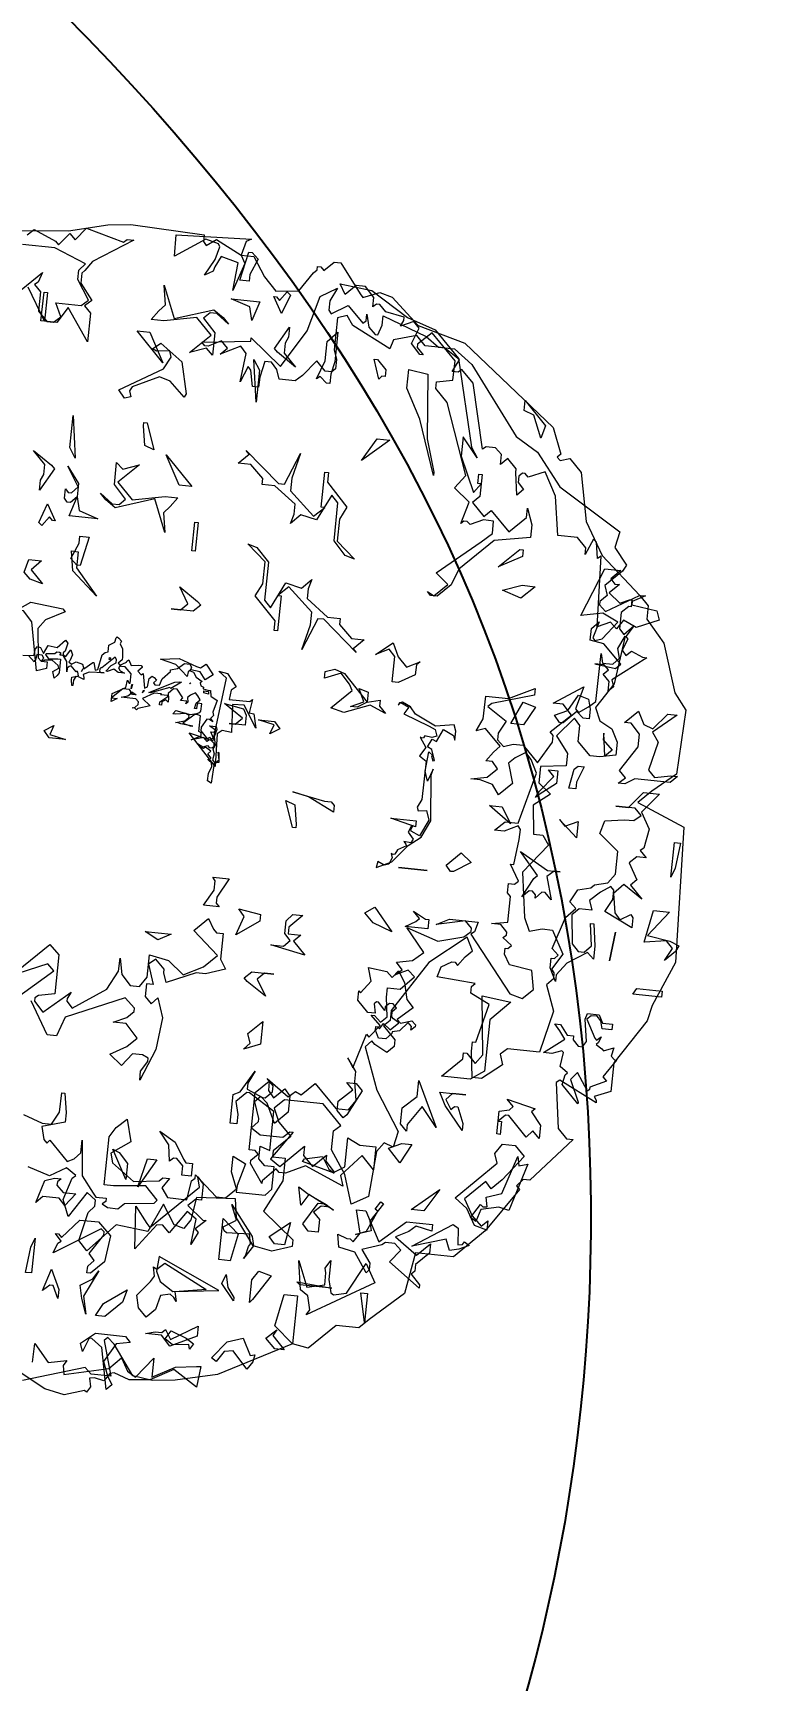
# Model space of a CAD drawing. Header units: metres. Extents: x 329311 to 330425, y 7396637 to 7397287.
# Drawn here: x 329869.942 to 329871.224, y 7397039.795 to 7397042.68 of the extents above; entities that cross this region are included whole.
import ezdxf

# ---------------------------------------------------------------- set-up
doc = ezdxf.new("R2010")
doc.units = ezdxf.units.M
doc.linetypes.add('CACHE2', pattern=[4.7625, 3.175, -1.5875])
doc.layers.get('0').update_dxf_attribs({"lineweight": 18})
for name, color, linetype, lineweight in [('ARBRE', 251, 'Continuous', 13), ('AXES+POTEAUX', 6, 'CACHE2', 13), ('PA6_TEXTO', 3, 'Continuous', 18)]:
    doc.layers.add(name, color=color, linetype=linetype, lineweight=lineweight)
doc.layers.add('VEGETAIS', color=3, linetype='Continuous')
doc.styles.add('200 Médio', font='arial.ttf', dxfattribs={"height": 0.75})
doc.styles.add('ARIAL', font='ARIAL', dxfattribs={"height": 0.2})
doc.dimstyles.new('AQ250', dxfattribs={"dimscale": 10, "dimtxt": 0.05, "dimasz": 0.03, "dimexe": 0.03, "dimexo": 0.025, "dimgap": 0.025, "dimtad": 1, "dimzin": 0, "dimdsep": 46, "dimtxsty": 'ARIAL', "dimblk": 'ARCHTICK', "dimcen": 0.09, "dimdle": 0.03, "dimclrt": 7, "dimadec": 0, "dimazin": 0, "dimtfac": 1, "dimtix": 1, "dimtmove": 2, "dimatfit": 3, "dimldrblk": 'OPEN90', "dimfxl": 1, "dimtvp": 1, "dimtolj": 1, "dimtzin": 0, "dimarcsym": 0})
pattern_1 = [(341.96263, (329827.33868, 7397103.38185), (0.0540704, 0.16604302), [0.127, -0.047625]), (71.96263, (329827.33868, 7397103.38185), (-0.16604302, 0.0540704), [0.127, -0.047625])]

# ---------------------------------------------------------------- blocks, each defined once
blk = doc.blocks.new('_ArchTick')
at = {"color": 0, "linetype": 'ByBlock', "const_width": 0.15}
blk.add_lwpolyline([(-0.5, -0.5), (0.5, 0.5)], dxfattribs=at)
blk = doc.blocks.new('*D12')
at = {"layer": 'Defpoints', "color": 0, "transparency": 16777216}
for p in [(329895.0034, 7397086.4419), (329868.8226, 7397007.3763), (329871.0959, 7397006.6235)]:
    blk.add_point(p, dxfattribs=at)
at = {"layer": 'PA6_TEXTO', "color": 0, "lineweight": -2, "transparency": 16777216}
for p, q in [((329895.2407, 7397086.3633), (329897.5616, 7397085.5948)), ((329897.3711, 7397085.9739), (329871.0016, 7397006.3387)), ((329869.0599, 7397007.2977), (329871.3807, 7397006.5292))]:
    blk.add_line(p, q, dxfattribs=at)
at = {"layer": 'PA6_TEXTO', "color": 0, "lineweight": -2, "transparency": 16777216, "xscale": 0.3, "yscale": 0.3, "zscale": 0.3}
for p, rotation in [((329897.2768, 7397085.6891), 71.6788444677974), ((329871.0959, 7397006.6235), 251.6788444677974)]:
    blk.add_blockref('_ArchTick', p, dxfattribs=dict(at, rotation=rotation))
at = {"layer": 'PA6_TEXTO', "color": 7, "transparency": 16777216, "insert": (329883.5853, 7397046.3554), "char_height": 0.75, "attachment_point": 5, "rotation": 71.6788, "style": '200 Médio'}
blk.add_mtext('\\A1;83.29', dxfattribs=at)
blk = doc.blocks.new('_Open90')
at = {"color": 0, "linetype": 'ByBlock', "lineweight": -2}
for p, q in [((-0.5, 0.5), (0, 0)), ((0, 0), (-1, 0)), ((0, 0), (-0.5, -0.5))]:
    blk.add_line(p, q, dxfattribs=at)
blk = doc.blocks.new('WMF26', base_point=(0, 0.001))
at = {"color": 85}
for points in [[(7.323, -0.184), (7.359, -0.221), (7.462, -0.147), (7.745, -0.286), (7.883, -0.286), (8.022, -0.496), (8.159, -0.636), (8.407, -0.605), (8.545, -0.395), (8.581, -0.358), (8.581, -0.322), (8.618, -0.322), (8.654, -0.358), (8.756, -0.257), (8.829, -0.257), (9.069, -0.569), (9.105, -0.605), (9.28, -0.533), (9.419, -0.569), (9.732, -0.846), (10.255, -0.984), (11.302, -1.792), (11.412, -2.069), (11.376, -2.105), (11.412, -2.141), (11.514, -2.105), (11.652, -2.243), (11.761, -2.767), (11.973, -3.116), (12.424, -3.502), (12.525, -3.604), (12.525, -3.749), (12.736, -3.99), (12.911, -4.514), (13.05, -4.688), (13.02, -5.387), (12.772, -5.598), (12.635, -5.737), (13.158, -5.948), (13.223, -7.418), (13.02, -7.905), (12.984, -8.079), (12.671, -8.567), (12.671, -8.88), (12.496, -8.953), (12.525, -8.989), (12.525, -9.018), (12.111, -8.814), (12.074, -8.844), (12.147, -9.338), (12.248, -9.44), (12.321, -9.44), (11.899, -9.928), (11.827, -9.928), (11.761, -10.001), (11.797, -10.037), (11.477, -10.524), (11.165, -10.838), (10.75, -10.838), (10.678, -11.289), (10.328, -11.61), (10.226, -11.711), (9.979, -11.711), (9.703, -11.987), (9.527, -11.958), (8.756, -12.373), (8.305, -12.482), (8.058, -12.512), (7.846, -12.482), (7.607, -12.162), (7.534, -12.097), (7.498, -12.133), (7.607, -12.512), (7.395, -12.512), (7.323, -12.446), (6.661, -12.657)], [(5.191, -0.286), (5.86, -0.221), (6.275, -0.111), (6.522, -0.082), (7.323, -0.111), (7.323, -0.184), (7.323, -0.184)]]:
    blk.add_lwpolyline(points, dxfattribs=at)
at = {"color": 63}
for points in [[(6.5, -0.246), (6.573, -0.246), (6.152, -0.522), (6.078, -0.631), (6.049, -0.661), (6.049, -0.77), (6.188, -0.944), (6.116, -1.009), (6.188, -1.083), (6.188, -1.396), (5.94, -1.046), (5.838, -1.221), (5.701, -1.221), (5.489, -0.871)], [(5.417, -0.908), (5.627, -0.697), (5.59, -0.806), (5.554, -0.835), (5.627, -0.908), (5.627, -1.119), (5.729, -1.221), (5.802, -1.221), (5.874, -1.155), (5.802, -1.009), (6.078, -1.009), (6.152, -0.944), (6.013, -0.734), (6.013, -0.631), (6.078, -0.558), (5.729, -0.42), (5.38, -0.42)], [(5.417, -0.311), (5.489, -0.246), (5.729, -0.347), (5.766, -0.384), (5.874, -0.246), (5.94, -0.311), (6.049, -0.173), (6.464, -0.282), (6.5, -0.246), (6.5, -0.246)], [(7.745, -0.286), (7.796, -0.374), (7.696, -0.678), (7.721, -0.375), (7.533, -0.326), (7.475, -0.444), (7.462, -0.493), (7.374, -0.544), (7.47, -0.362), (7.506, -0.223), (7.488, -0.192), (7.348, -0.155), (7.03, -0.375), (7.022, -0.143), (7.84, -0.103), (7.784, -0.136), (7.745, -0.286), (7.745, -0.286)], [(8.752, -0.781), (8.782, -0.817), (8.956, -0.708), (9.131, -0.883), (9.167, -0.853), (9.167, -0.781), (9.203, -0.919), (9.277, -0.991), (9.306, -0.991), (9.342, -0.883), (9.342, -0.781), (9.83, -0.955), (9.974, -1.057), (10.15, -1.057), (10.353, -1.203), (10.913, -1.931), (11.161, -2.076), (11.438, -2.425), (12.136, -2.84), (12.099, -3.014), (12.245, -3.19), (12.209, -3.262), (12.034, -3.437), (12.071, -3.539), (11.998, -3.612), (11.998, -3.648), (12.071, -3.713), (12.421, -3.502), (12.486, -3.502), (12.346, -3.576), (12.346, -3.612), (12.624, -3.648), (12.66, -3.749), (12.421, -3.851), (12.274, -3.786), (12.209, -3.888), (12.136, -3.823), (11.998, -3.888), (11.962, -3.124), (11.925, -3.153), (11.895, -2.978), (11.859, -2.949), (11.787, -3.124), (11.787, -3.051), (11.685, -2.949), (11.474, -2.949), (11.401, -2.527), (11.263, -2.279), (11.088, -2.353), (11.052, -2.317), (11.023, -2.317), (10.986, -2.353), (10.986, -2.425), (11.052, -2.491), (10.986, -2.563), (10.95, -2.317), (10.95, -2.279), (10.848, -2.178), (10.776, -2.25), (10.776, -2.141), (10.703, -2.076), (10.601, -2.076), (10.564, -2.105), (10.389, -1.406), (10.252, -1.268), (10.216, -1.304), (10.15, -1.304), (10.216, -1.167), (10.04, -1.057), (9.83, -1.057), (9.728, -0.955), (9.48, -1.027), (9.451, -1.13), (9.029, -0.919), (8.956, -0.817), (8.855, -0.853), (8.855, -1.203), (8.891, -1.304), (8.891, -1.406), (8.855, -1.442), (8.782, -1.442), (8.679, -1.34), (8.542, -1.516), (8.469, -1.582), (8.294, -1.582), (8.258, -1.479), (8.192, -1.406), (8.12, -1.406), (8.083, -1.582), (8.083, -1.69), (8.017, -1.69), (7.981, -1.516), (7.945, -1.479), (7.879, -1.654), (7.909, -1.34), (7.843, -1.268), (7.632, -1.377), (7.705, -1.304), (7.632, -1.232), (7.494, -1.304), (7.458, -1.304), (7.421, -1.268), (7.945, -1.203), (7.945, -1.167), (8.294, -1.442), (8.542, -1.027), (8.643, -0.643), (8.819, -0.533), (8.752, -0.679), (8.752, -0.781), (8.752, -0.781)], [(7.293, -1.88), (7.122, -1.724), (7.002, -1.689), (6.719, -1.829), (6.697, -1.875), (6.718, -1.937), (6.65, -1.961), (6.582, -1.877), (7.039, -1.6), (7.108, -1.467), (7.084, -1.398), (6.943, -1.417), (6.897, -1.395), (6.98, -1.326), (7.228, -1.502), (7.31, -1.843), (7.293, -1.88), (7.293, -1.88)], [(9.555, -2.114), (9.272, -2.362), (9.417, -2.114), (9.555, -2.114), (9.555, -2.114)], [(6.116, -2.203), (6.188, -2.662), (6.116, -2.552), (6.116, -2.203), (6.116, -2.203)], [(6.887, -2.235), (6.887, -2.199), (6.923, -2.199), (7.026, -2.483), (6.923, -2.447), (6.887, -2.235), (6.887, -2.235)], [(9.068, -3.26), (9.068, -2.845), (8.995, -2.772), (8.857, -3.055), (8.682, -3.019), (8.581, -3.121), (8.609, -3.019), (8.609, -2.91), (8.37, -2.736), (8.231, -2.736), (8.231, -2.67), (8.086, -2.532), (7.947, -2.532), (8.056, -2.423), (8.02, -2.387), (8.406, -2.706), (8.471, -2.706), (8.609, -2.357), (8.544, -2.634), (8.544, -2.772), (8.821, -3.019), (8.93, -2.91), (8.893, -2.91), (8.893, -2.532), (8.93, -2.532), (8.93, -2.634), (9.169, -2.882), (9.104, -3.019), (9.104, -3.26), (9.308, -3.434), (9.205, -3.405), (9.068, -3.26), (9.068, -3.26)], [(5.868, -2.873), (5.868, -2.764), (5.729, -2.625), (5.94, -2.764), (5.976, -2.8), (5.838, -3.047), (5.838, -2.938), (5.868, -2.873), (5.868, -2.873)], [(6.675, -3.15), (6.566, -3.076), (6.5, -3.011), (6.639, -3.112), (6.712, -3.112), (6.777, -3.047), (6.639, -2.902), (6.639, -2.662), (6.712, -2.728), (6.886, -2.662), (6.675, -2.873), (6.85, -3.047), (7.199, -2.975), (7.337, -2.975), (7.264, -3.076), (7.199, -3.15), (7.235, -3.36), (7.09, -3.011), (6.675, -3.15), (6.675, -3.15)], [(7.163, -2.523), (7.476, -2.836), (7.337, -2.836), (7.163, -2.523), (7.163, -2.523)], [(6.253, -3.076), (6.188, -3.143), (6.152, -3.143), (6.116, -3.106), (6.116, -3.003), (6.152, -3.04), (6.188, -3.04), (6.253, -2.967), (6.116, -2.756), (6.253, -2.931), (6.253, -3.076), (6.253, -3.076)], [(5.94, -3.186), (6.041, -3.36), (6.013, -3.36), (5.976, -3.324), (5.904, -3.426), (5.868, -3.397), (5.94, -3.186), (5.94, -3.186)], [(6.253, -3.076), (6.289, -3.222), (6.5, -3.288), (6.188, -3.288), (6.253, -3.076), (6.253, -3.076)], [(6.253, -3.746), (6.326, -3.572), (6.326, -3.498), (6.428, -3.498), (6.362, -3.811), (6.326, -3.811), (6.253, -3.746), (6.253, -3.746)], [(6.326, -3.841), (6.573, -4.125), (6.289, -3.877), (6.253, -3.666), (6.326, -3.666), (6.326, -3.841), (6.326, -3.841)], [(5.838, -3.913), (5.976, -4.052), (5.838, -4.015), (5.766, -3.949), (5.802, -3.805), (5.94, -3.805), (5.838, -3.913), (5.838, -3.913)], [(12.071, -4.761), (12.136, -4.9), (12.274, -4.972), (12.346, -5.11), (12.346, -5.249), (12.173, -5.286), (12.071, -5.286), (11.925, -5.147), (11.925, -4.972), (11.859, -4.9), (11.685, -5.11), (11.823, -5.286), (11.823, -5.423), (11.547, -5.459), (11.547, -5.634), (11.685, -5.744), (11.511, -5.882), (11.547, -6.195), (11.648, -6.195), (11.722, -6.297), (11.474, -6.617), (11.547, -7.104), (11.612, -7.243), (11.75, -7.206), (11.859, -7.206), (11.998, -7.454), (11.895, -7.628), (11.925, -7.664), (11.925, -7.73), (11.859, -7.803), (11.962, -8.079), (11.859, -8.538), (11.511, -8.538), (11.438, -8.603), (11.474, -8.713), (11.263, -8.887), (11.161, -8.887), (11.125, -8.603), (11.125, -8.502), (11.161, -8.502), (11.263, -8.079), (11.052, -7.978), (11.052, -7.905), (11.088, -7.868), (10.673, -7.84), (10.703, -7.73), (10.812, -7.664), (10.848, -7.664), (10.877, -7.694), (10.95, -7.592), (11.023, -7.519), (10.95, -7.381), (10.564, -7.694), (10.216, -8.255), (10.216, -8.363), (10.15, -8.429), (10.288, -8.567), (10.288, -8.641), (10.216, -8.713), (10.077, -8.641), (10.04, -8.603), (9.974, -8.677), (10.15, -9.128), (10.426, -9.55), (10.389, -9.724), (10.288, -9.688), (10.216, -9.789), (10.179, -10.284), (10.004, -10.387), (9.902, -10.073), (9.728, -9.825), (9.728, -9.616), (9.801, -9.55), (9.589, -9.338), (9.167, -9.338), (9.066, -9.44), (9.131, -9.586), (9.277, -9.724), (9.102, -9.9), (9.102, -9.965), (9.24, -9.965), (9.24, -10.212), (9.066, -10.561), (9.415, -10.838), (9.415, -10.911), (9.203, -10.983), (8.993, -10.947), (8.782, -10.663), (8.752, -10.459), (8.33, -10.488), (8.294, -10.736), (8.228, -10.838), (8.12, -10.808), (7.981, -10.598), (7.843, -10.911), (7.494, -10.874), (7.21, -11.187), (7.109, -11.085), (7.181, -10.772), (7.246, -10.699), (7.246, -10.634), (7.145, -10.561), (6.969, -10.838), (6.897, -10.663), (6.969, -10.423), (7.006, -10.387), (6.897, -10.315), (6.722, -10.423), (6.482, -10.351)], [(6.373, -9.789), (6.585, -9.863), (6.686, -9.863), (6.759, -9.724), (6.759, -9.513), (6.795, -9.513), (6.831, -9.724), (6.831, -9.825), (6.585, -9.9), (6.621, -10.037), (6.657, -10.073), (6.686, -10.037), (6.897, -10.248), (6.969, -10.212), (7.035, -10.139), (7.035, -10.001), (7.072, -10.387), (7.21, -10.561), (7.246, -10.598), (7.356, -10.598), (7.356, -10.634), (7.319, -10.663), (7.384, -10.699), (7.494, -10.699), (7.56, -10.634), (7.879, -10.598), (7.909, -10.561), (7.77, -10.423), (7.421, -10.459), (7.319, -10.459), (7.319, -9.936), (7.384, -9.825), (7.494, -9.724), (7.56, -9.965), (7.356, -10.11), (7.384, -10.212), (7.632, -10.387), (7.909, -10.351), (7.945, -10.315), (8.017, -10.315), (7.945, -10.423), (8.017, -10.524), (8.228, -10.524), (8.258, -10.315), (8.294, -10.284), (8.294, -10.248), (8.542, -10.459), (8.643, -10.459), (8.752, -10.351), (8.679, -10.175), (8.679, -10.001), (8.819, -10.073), (8.752, -10.315), (8.752, -10.387), (9.066, -10.387), (9.131, -10.315), (9.131, -10.073), (9.029, -10.073), (8.956, -10.001), (8.956, -9.863), (9.066, -9.9), (9.066, -9.477), (8.782, -9.302), (8.752, -9.302), (8.643, -9.411), (8.679, -9.55), (8.679, -9.652), (8.607, -9.652), (8.607, -9.338), (8.679, -9.302), (8.819, -9.062), (8.752, -9.201), (8.752, -9.266), (8.927, -9.338), (8.956, -9.338), (9.029, -9.266), (9.029, -9.201), (8.956, -9.128), (9.203, -9.302), (9.277, -9.237), (9.342, -9.266), (9.48, -9.128), (9.728, -9.375), (9.866, -9.375), (9.938, -9.266), (9.902, -9.062), (9.902, -8.953), (9.801, -8.814), (9.866, -8.917), (9.974, -8.538), (10.004, -8.567), (10.113, -8.429), (10.004, -8.327), (10.04, -8.327), (10.113, -8.393), (10.179, -8.327), (10.15, -8.115), (10.15, -8.014), (10.288, -8.014), (10.426, -7.868), (10.353, -7.803), (10.216, -7.868), (10.288, -7.803), (10.216, -7.73), (10.389, -7.694), (10.499, -7.592), (10.353, -7.418), (10.288, -7.344), (10.637, -7.454), (10.913, -7.381), (10.986, -7.315), (10.986, -7.279), (10.913, -7.206), (10.601, -7.279), (10.739, -7.206), (11.052, -7.206), (11.023, -7.315), (10.986, -7.344), (11.474, -7.942), (11.612, -7.978), (11.722, -7.868), (11.685, -7.664), (11.438, -7.628), (11.372, -7.519), (11.372, -7.454), (11.401, -7.454), (11.438, -7.418), (11.335, -7.344), (11.372, -7.315), (11.372, -7.279), (11.299, -7.206), (11.197, -7.206), (11.372, -7.17), (11.372, -6.893), (11.335, -6.857), (11.335, -6.755), (11.401, -6.755), (11.438, -6.719), (11.335, -6.545), (11.372, -6.545), (11.401, -6.268), (11.401, -6.158), (11.372, -6.122), (11.227, -6.195), (11.125, -6.195), (11.227, -6.093), (11.372, -6.093), (11.511, -5.533), (11.438, -5.394), (11.372, -5.322), (11.263, -5.394), (11.197, -5.459), (11.263, -5.671), (11.125, -5.809), (11.052, -5.707), (10.913, -5.671), (10.812, -5.671), (10.986, -5.634), (11.088, -5.533), (11.023, -5.459), (10.95, -5.459), (11.023, -5.358), (11.088, -5.286), (10.913, -5.11), (10.812, -5.147), (10.877, -5.009), (10.877, -4.761), (11.125, -4.761), (11.401, -4.623), (11.401, -4.695), (10.95, -4.835), (10.913, -4.871), (11.125, -5.009), (11.052, -5.147), (11.052, -5.219), (11.125, -5.286), (11.227, -5.249), (11.335, -5.249), (11.511, -5.423), (11.648, -5.183), (11.648, -5.11), (11.612, -5.074), (11.823, -4.871), (11.722, -4.761), (11.612, -4.761), (11.925, -4.55), (11.859, -4.797), (11.895, -4.835), (11.998, -4.761), (12.071, -4.695), (12.071, -4.172), (12.099, -4.274), (12.209, -4.274), (12.274, -4.201), (12.245, -4.099), (12.31, -3.96), (12.245, -4.485), (12.071, -4.761), (12.071, -4.761)], [(7.494, -4.177), (7.566, -4.104), (7.458, -3.929), (7.668, -4.068), (7.705, -4.104), (7.632, -4.177), (7.392, -4.177), (7.494, -4.177), (7.494, -4.177)], [(5.845, -4.842), (5.966, -4.834), (5.976, -4.762), (5.995, -4.732), (6.027, -4.741), (6.066, -4.802), (6.107, -4.712), (6.208, -4.722), (6.289, -4.632), (6.318, -4.662), (6.298, -4.751), (6.279, -4.772), (6.279, -4.791), (6.308, -4.812), (6.358, -4.732), (6.379, -4.783), (6.358, -4.853), (6.348, -4.863), (6.379, -4.884), (6.429, -4.853), (6.498, -4.873), (6.519, -4.923), (6.61, -4.842), (6.62, -4.842), (6.641, -4.923), (6.671, -4.913), (6.7, -4.751), (6.731, -4.722), (6.76, -4.712), (6.76, -4.64), (6.821, -4.601), (6.832, -4.55), (6.842, -4.54), (6.861, -4.55), (6.892, -4.582), (6.882, -4.611), (6.911, -4.662), (6.922, -4.751), (6.922, -4.783), (6.882, -4.822), (6.901, -4.842), (6.972, -4.802), (6.972, -4.791), (6.993, -4.772), (7.023, -4.834), (7.102, -4.822), (7.134, -4.822), (7.144, -4.834), (7.144, -4.842), (7.102, -4.884), (7.144, -4.923), (7.163, -4.903), (7.194, -5.063), (7.224, -5.043), (7.234, -4.953), (7.263, -4.923), (7.284, -4.934), (7.314, -4.963), (7.284, -4.993), (7.303, -5.013), (7.353, -5.013), (7.374, -4.942), (7.454, -4.853), (7.454, -4.834), (7.526, -4.812), (7.597, -4.751), (7.655, -4.751), (7.677, -4.783), (7.666, -4.822), (7.705, -4.834), (7.737, -4.884), (7.806, -4.923), (7.787, -4.942), (7.798, -4.974), (7.827, -4.984), (7.827, -5.003), (7.877, -5.013), (7.907, -5.013), (7.918, -5.074), (7.989, -5.114), (7.957, -5.244), (7.968, -5.276), (7.938, -5.315), (7.968, -5.345), (7.928, -5.326), (7.899, -5.326), (7.848, -5.416), (7.848, -5.456), (7.928, -5.538), (7.949, -5.516), (7.968, -5.538), (7.989, -5.516), (7.957, -5.456), (7.989, -5.456), (8.008, -5.437), (7.938, -5.395), (8.008, -5.395), (8.018, -5.426), (7.999, -5.506), (8.018, -5.596), (7.999, -5.638), (8.018, -5.689), (8.008, -5.757), (8.028, -5.779), (8.05, -5.779), (8.078, -5.748), (8.058, -5.667), (8.068, -5.678), (8.078, -5.779), (8.028, -5.79), (8.018, -6.009), (7.978, -5.99), (7.978, -5.908), (8.008, -5.829), (7.999, -5.79), (7.968, -5.768), (7.957, -5.757), (7.989, -5.739), (7.949, -5.697), (7.978, -5.667), (7.918, -5.627), (7.899, -5.646), (7.867, -5.638), (7.827, -5.596), (7.888, -5.627), (7.938, -5.606), (7.957, -5.627), (7.989, -5.627), (8.008, -5.606), (8.008, -5.577), (7.968, -5.546), (7.949, -5.546), (7.928, -5.566), (7.888, -5.527), (7.756, -5.566), (7.848, -5.516), (7.856, -5.506), (7.856, -5.477), (7.827, -5.466), (7.827, -5.295), (7.798, -5.287), (7.766, -5.287), (7.655, -5.387), (7.647, -5.395), (7.727, -5.416), (7.756, -5.416), (7.626, -5.406), (7.597, -5.395), (7.565, -5.395), (7.666, -5.366), (7.705, -5.326), (7.705, -5.305), (7.666, -5.287), (7.555, -5.305), (7.526, -5.305), (7.555, -5.265), (7.716, -5.295), (7.787, -5.276), (7.806, -5.265), (7.827, -5.244), (7.827, -5.164), (7.787, -5.164), (7.777, -5.193), (7.777, -5.225), (7.756, -5.225), (7.766, -5.164), (7.806, -5.124), (7.777, -5.085), (7.747, -5.054), (7.697, -5.085), (7.666, -5.114), (7.677, -5.164), (7.655, -5.185), (7.666, -5.154), (7.597, -5.154), (7.616, -5.124), (7.547, -5.035), (7.505, -5.035), (7.454, -5.093), (7.465, -5.143), (7.465, -5.185), (7.435, -5.164), (7.403, -5.185), (7.395, -5.193), (7.395, -5.225), (7.374, -5.225), (7.374, -5.193), (7.454, -5.124), (7.454, -5.114), (7.374, -5.114), (7.384, -5.104), (7.303, -5.104), (7.184, -5.175), (7.274, -5.244), (7.144, -5.287), (7.134, -5.305), (7.113, -5.287), (7.084, -5.287), (7.113, -5.276), (7.144, -5.244), (7.144, -5.214), (7.113, -5.185), (6.951, -5.185), (7.023, -5.164), (7.052, -5.135), (7.052, -5.114), (7.034, -5.093), (6.961, -5.093), (6.851, -5.204), (6.911, -5.204), (6.851, -5.244), (6.851, -5.154), (6.993, -5.074), (7.001, -4.993), (7.023, -5.024), (7.034, -5.024), (7.034, -4.923), (6.961, -4.853), (6.922, -4.853), (6.911, -4.842), (6.892, -4.873), (6.911, -4.903), (6.961, -4.923), (6.892, -4.923), (6.842, -4.892), (6.771, -4.923), (6.76, -4.923), (6.81, -4.853), (6.861, -4.822), (6.861, -4.783), (6.842, -4.762), (6.71, -4.892), (6.7, -4.892), (6.691, -4.903), (6.691, -4.934), (6.71, -4.942), (6.741, -4.942), (6.581, -4.953), (6.519, -4.984), (6.53, -5.013), (6.53, -5.035), (6.469, -5.013), (6.44, -5.013), (6.419, -5.054), (6.419, -5.114), (6.408, -5.114), (6.398, -5.054), (6.398, -5.024), (6.469, -5.003), (6.458, -4.963), (6.448, -4.953), (6.44, -4.963), (6.379, -4.903), (6.358, -4.913), (6.34, -4.934), (6.34, -4.974), (6.329, -4.863), (6.289, -4.812), (6.279, -4.802), (6.247, -4.802), (6.247, -4.791), (6.258, -4.783), (6.239, -4.772), (6.208, -4.772), (6.189, -4.791), (6.097, -4.802), (6.088, -4.812), (6.128, -4.853), (6.228, -4.842), (6.258, -4.842), (6.258, -4.993), (6.239, -5.024), (6.208, -5.054), (6.189, -4.984), (6.247, -4.942), (6.239, -4.913), (6.167, -4.863), (6.088, -4.873), (6.077, -4.884), (6.056, -4.884), (6.077, -4.853), (6.056, -4.822), (5.995, -4.822), (5.987, -4.884), (5.976, -4.892), (5.976, -4.903), (5.906, -4.842)], [(6.792, -4.791), (6.782, -4.791), (6.782, -4.772), (6.792, -4.772), (6.792, -4.791), (6.792, -4.791)], [(6.498, -4.953), (6.508, -4.923), (6.498, -4.953), (6.498, -4.953)], [(7.515, -4.963), (7.565, -4.953), (7.586, -4.953), (7.476, -5.035), (7.465, -5.024), (7.263, -5.104), (7.244, -5.104), (7.515, -4.963), (7.515, -4.963)], [(7.686, -4.963), (7.677, -4.953), (7.686, -4.963), (7.686, -4.963)], [(7.062, -5.035), (7.052, -5.085), (7.052, -5.035), (7.062, -5.035), (7.062, -5.035)], [(7.062, -5.135), (7.062, -5.114), (7.113, -5.143), (7.073, -5.143), (7.062, -5.135), (7.062, -5.135)], [(7.184, -5.085), (7.194, -5.093), (7.174, -5.114), (7.184, -5.104), (7.184, -5.085), (7.184, -5.085)], [(7.837, -5.024), (7.888, -5.024), (7.888, -5.054), (7.837, -5.043), (7.837, -5.024), (7.837, -5.024)], [(6.16, -5.631), (6.261, -5.566), (6.225, -5.668), (6.4, -5.705), (6.225, -5.705), (6.16, -5.631), (6.16, -5.631)]]:
    blk.add_lwpolyline(points, dxfattribs=at)
at = {"color": 106}
for points in [[(7.934, -0.311), (7.861, -0.486), (7.861, -0.558), (7.759, -0.558), (7.825, -0.246), (7.861, -0.246), (7.934, -0.311), (7.934, -0.311)], [(9.607, -0.77), (9.92, -0.871), (10.204, -1.155), (10.444, -2.094), (10.517, -2.203), (10.342, -1.992), (10.342, -2.203), (10.517, -2.582), (10.59, -2.48), (10.553, -2.48), (10.553, -2.379), (10.59, -2.379), (10.59, -2.618), (10.517, -2.691), (10.655, -2.829), (10.728, -2.756), (10.939, -2.967), (11.114, -2.793), (11.114, -2.691), (11.179, -2.866), (11.179, -3.003), (10.794, -3.076), (10.444, -3.426), (10.379, -3.601), (10.24, -3.739), (10.168, -3.739), (10.132, -3.702), (10.204, -3.739), (10.342, -3.601), (10.204, -3.491), (10.655, -3.106), (10.765, -3.003), (10.765, -2.866), (10.655, -2.866), (10.517, -2.931), (10.481, -2.902), (10.444, -2.902), (10.415, -2.931), (10.481, -2.691), (10.306, -2.552), (10.415, -2.407), (10.132, -1.643), (9.993, -1.505), (9.993, -1.432), (10.168, -1.396), (10.168, -1.185), (9.891, -0.908), (9.746, -1.046), (9.746, -1.083), (9.819, -1.155), (9.783, -1.155), (9.68, -1.046), (9.746, -0.871), (9.68, -0.806), (9.542, -0.871), (9.571, -0.806), (9.571, -0.77), (9.368, -0.734), (9.295, -0.661), (9.259, -0.661), (9.221, -0.697), (9.221, -0.594), (9.12, -0.486), (9.018, -0.486), (8.909, -0.594), (8.844, -0.486), (9.192, -0.522), (9.607, -0.77), (9.607, -0.77)], [(7.512, -0.908), (7.621, -0.981), (7.686, -1.046), (7.548, -0.944), (7.476, -0.944), (7.41, -1.009), (7.548, -1.155), (7.548, -1.396), (7.476, -1.33), (7.3, -1.396), (7.512, -1.185), (7.337, -1.009), (6.988, -1.083), (6.85, -1.083), (6.922, -0.981), (6.988, -0.908), (6.951, -0.697), (7.097, -1.046), (7.512, -0.908), (7.512, -0.908)], [(8.246, -0.871), (8.145, -0.697), (8.174, -0.697), (8.21, -0.734), (8.283, -0.631), (8.32, -0.661), (8.246, -0.871), (8.246, -0.871)], [(7.934, -0.981), (7.898, -0.835), (7.686, -0.77), (7.999, -0.77), (7.934, -0.981), (7.934, -0.981)], [(5.701, -1.221), (5.664, -1.221), (5.664, -0.908), (5.701, -0.908), (5.701, -1.221), (5.701, -1.221)], [(8.32, -1.185), (8.32, -1.293), (8.458, -1.432), (8.246, -1.293), (8.21, -1.257), (8.349, -1.009), (8.349, -1.119), (8.32, -1.185), (8.32, -1.185)], [(8.844, -1.469), (8.844, -1.57), (8.808, -1.57), (8.734, -1.505), (8.698, -1.534), (8.77, -1.33), (8.77, -1.119), (8.873, -1.009), (8.873, -1.33), (8.844, -1.469), (8.844, -1.469)], [(7.025, -1.534), (6.712, -1.221), (6.85, -1.221), (7.025, -1.534), (7.025, -1.534)], [(8.073, -1.853), (7.999, -1.396), (8.073, -1.505), (8.073, -1.853), (8.073, -1.853)], [(9.433, -1.358), (9.433, -1.432), (9.397, -1.432), (9.368, -1.469), (9.295, -1.257), (9.331, -1.257), (9.433, -1.358), (9.433, -1.358)], [(9.956, -2.057), (10.066, -2.407), (10.066, -2.444), (9.855, -1.853), (9.68, -1.534), (9.68, -1.33), (9.891, -1.358), (9.956, -2.057), (9.956, -2.057)], [(11.179, -1.92), (11.078, -1.68), (10.968, -1.643), (10.968, -1.534), (11.216, -1.781), (11.179, -1.92), (11.179, -1.92)], [(11.114, -3.215), (10.866, -3.353), (11.078, -3.143), (11.114, -3.143), (11.114, -3.215), (11.114, -3.215)], [(7.548, -3.215), (7.585, -3.215), (7.585, -3.527), (7.548, -3.527), (7.548, -3.215), (7.548, -3.215)], [(8.385, -3.564), (8.385, -3.978), (8.458, -4.052), (8.596, -3.767), (8.77, -3.805), (8.873, -3.702), (8.844, -3.805), (8.844, -3.913), (9.084, -4.089), (9.221, -4.089), (9.221, -4.154), (9.368, -4.292), (9.505, -4.292), (9.397, -4.401), (9.433, -4.438), (9.047, -4.117), (8.982, -4.117), (8.844, -4.466), (8.909, -4.19), (8.909, -4.052), (8.632, -3.805), (8.524, -3.913), (8.56, -3.913), (8.56, -4.292), (8.524, -4.292), (8.524, -4.19), (8.283, -3.942), (8.349, -3.805), (8.349, -3.564), (8.145, -3.39), (8.246, -3.418), (8.385, -3.564), (8.385, -3.564)], [(12.091, -3.356), (12.143, -3.409), (12.191, -3.409), (12.091, -3.508), (12.217, -3.609), (12.317, -3.561), (12.342, -3.561), (12.342, -3.635), (12.317, -3.635), (12.243, -3.708), (12.243, -3.887), (12.295, -3.94), (12.396, -3.834), (12.317, -3.96), (12.342, -3.987), (12.295, -4.113), (12.342, -4.166), (12.396, -4.113), (12.522, -4.166), (12.57, -4.166), (12.217, -4.445), (12.243, -4.518), (12.191, -4.571), (12.191, -4.466), (12.117, -4.392), (12.169, -4.339), (12.117, -4.292), (12.017, -4.292), (12.243, -4.318), (12.295, -4.266), (12.091, -4.066), (11.939, -4.04), (11.939, -3.913), (12.017, -3.834), (11.965, -4.014), (11.991, -4.04), (12.065, -4.014), (12.217, -3.814), (12.043, -3.735), (11.812, -3.787), (12.017, -3.256), (12.191, -3.256), (12.091, -3.356), (12.091, -3.356)], [(11.143, -3.666), (10.939, -3.601), (11.143, -3.527), (11.288, -3.527), (11.143, -3.666), (11.143, -3.666)], [(6.253, -4.328), (6.049, -4.438), (5.976, -4.54), (6.013, -4.853), (6.049, -4.889), (6.116, -4.889), (6.116, -4.961), (6.013, -4.998), (5.904, -4.474), (5.802, -4.364), (5.729, -4.364), (5.701, -4.503), (5.664, -4.54), (5.627, -4.438), (5.874, -4.262), (6.224, -4.299), (6.253, -4.328), (6.253, -4.328)], [(9.993, -4.54), (10.132, -4.466), (10.095, -4.503), (10.095, -4.612), (9.92, -4.713), (9.855, -4.713), (9.855, -4.438), (9.783, -4.364), (9.644, -4.438), (9.819, -4.292), (9.891, -4.438), (9.993, -4.54), (9.993, -4.54)], [(7.728, -4.768), (7.774, -4.778), (7.831, -4.732), (7.918, -4.84), (7.838, -4.904), (7.775, -4.824), (7.672, -4.813), (7.644, -4.837), (7.639, -4.888), (7.506, -4.77), (7.334, -4.732), (7.534, -4.701), (7.728, -4.768), (7.728, -4.768)], [(8.18, -4.945), (8.13, -4.986), (8.12, -5.088), (8.343, -5.086), (8.371, -5.063), (8.35, -5.21), (8.401, -5.216), (8.437, -5.365), (8.285, -5.132), (8.161, -5.139), (8.18, -5.441), (8.078, -5.431), (8.027, -5.472), (8.042, -5.825), (7.725, -5.492), (7.943, -5.54), (7.994, -5.546), (8.066, -4.861), (7.975, -4.793), (8.071, -4.809), (8.18, -4.945), (8.18, -4.945)], [(9.607, -4.961), (9.746, -4.925), (9.746, -4.99), (9.819, -5.063), (9.644, -4.99), (9.368, -5.1), (9.221, -5.063), (9.433, -4.853), (9.397, -4.786), (9.295, -4.677), (9.12, -4.75), (9.12, -4.677), (9.221, -4.641), (9.331, -4.677), (9.607, -4.961), (9.607, -4.961)], [(11.317, -5.027), (11.179, -5.027), (11.288, -4.786), (11.426, -4.823), (11.317, -5.027), (11.317, -5.027)], [(12.016, -4.786), (12.016, -4.889), (11.951, -4.889), (11.877, -4.823), (11.74, -4.961), (11.703, -4.961), (11.638, -4.889), (11.776, -4.823), (11.877, -4.648), (11.987, -4.677), (12.016, -4.786), (12.016, -4.786)], [(12.714, -4.925), (12.86, -4.75), (12.962, -4.75), (12.714, -4.961), (12.787, -5.063), (12.714, -5.376), (12.787, -5.449), (12.962, -5.412), (13.035, -5.412), (12.962, -5.485), (12.576, -5.485), (12.475, -5.551), (12.402, -5.551), (12.475, -5.485), (12.402, -5.412), (12.576, -5.136), (12.576, -4.998), (12.475, -4.889), (12.402, -4.889), (12.54, -4.75), (12.612, -4.889), (12.714, -4.925), (12.714, -4.925)], [(9.607, -4.961), (9.505, -5.027), (9.433, -5.027), (9.571, -4.961), (9.505, -4.823), (9.607, -4.853), (9.607, -4.961), (9.607, -4.961)], [(10.21, -6.459), (10.342, -6.354), (10.428, -6.168), (10.378, -5.675), (10.394, -5.609), (10.347, -5.742), (10.31, -5.64), (10.327, -5.427), (10.38, -5.464), (10.362, -5.47), (10.38, -5.519), (10.398, -5.512), (10.356, -5.397), (10.308, -5.375), (10.35, -5.285), (10.397, -5.306), (10.461, -5.167), (10.575, -5.221), (10.594, -5.27), (10.595, -5.174), (10.57, -5.108), (10.372, -5.141), (10.143, -5.035), (10.08, -4.962), (9.989, -4.92), (9.955, -4.933), (9.943, -4.957), (9.972, -4.927), (10.063, -4.969), (10.016, -5.045), (10.301, -5.151), (10.371, -5.18), (10.395, -5.247), (10.343, -5.267), (10.265, -5.26), (10.253, -5.28), (10.235, -5.287), (10.217, -5.278), (10.29, -5.381), (10.231, -5.478), (10.309, -5.529), (10.307, -5.947), (10.265, -6.037), (10.278, -6.072), (10.368, -6.059), (10.405, -6.161), (10.322, -6.342), (10.227, -6.302), (10.221, -6.284), (10.243, -6.237), (10.226, -6.243), (10.196, -6.313), (10.259, -6.386), (10.238, -6.428), (10.161, -6.421), (10.186, -6.447), (10.193, -6.465), (10.1, -6.519), (10.078, -6.567), (10.061, -6.573), (10.037, -6.563), (10.054, -6.611), (10.025, -6.681), (9.976, -6.699), (9.904, -6.666), (9.892, -6.731), (10.054, -6.652), (10.21, -6.459), (10.21, -6.459)], [(8.32, -5.237), (8.32, -5.347), (8.145, -5.347), (8.21, -5.347), (8.283, -5.275), (8.073, -5.136), (8.283, -5.172), (8.32, -5.237), (8.32, -5.237)], [(12.3, -5.201), (12.227, -5.275), (12.191, -5.027), (12.191, -5.1), (12.3, -5.201), (12.3, -5.201)], [(8.698, -5.347), (8.596, -5.412), (8.632, -5.311), (8.458, -5.275), (8.632, -5.275), (8.698, -5.347), (8.698, -5.347)], [(11.74, -5.623), (11.565, -5.762), (11.529, -5.799), (11.565, -5.725), (11.703, -5.551), (11.638, -5.485), (11.74, -5.485), (11.74, -5.623), (11.74, -5.623)], [(11.951, -5.587), (11.951, -5.659), (11.877, -5.659), (11.913, -5.449), (11.951, -5.412), (12.016, -5.412), (11.951, -5.587), (11.951, -5.587)], [(12.686, -5.835), (12.787, -6.009), (12.751, -6.22), (12.714, -6.25), (12.787, -6.322), (12.686, -6.322), (12.612, -6.395), (12.714, -6.57), (12.649, -6.635), (12.787, -6.773), (12.576, -6.635), (12.475, -6.744), (12.511, -6.949), (12.576, -7.021), (12.686, -6.949), (12.714, -6.985), (12.714, -7.094), (12.402, -6.949), (12.475, -6.81), (12.475, -6.708), (12.439, -6.671), (12.336, -6.744), (12.227, -6.846), (12.263, -6.949), (12.125, -6.949), (12.053, -7.021), (12.089, -7.333), (12.161, -7.407), (12.227, -7.407), (12.3, -7.333), (12.263, -7.094), (12.3, -7.094), (12.336, -7.333), (12.336, -7.472), (12.263, -7.407), (12.053, -7.545), (11.951, -7.683), (11.951, -7.756), (11.877, -7.617), (11.877, -7.509), (11.913, -7.509), (11.951, -7.472), (11.877, -7.407), (11.987, -7.057), (12.089, -6.949), (12.016, -6.882), (12.089, -6.744), (12.227, -6.708), (12.263, -6.671), (12.402, -6.635), (12.475, -6.534), (12.475, -6.286), (12.263, -6.111), (12.3, -5.972), (12.511, -5.936), (12.612, -5.936), (12.686, -5.871), (12.612, -5.799), (12.402, -5.799), (12.54, -5.799), (12.686, -5.623), (12.86, -5.623), (12.686, -5.835), (12.686, -5.835)], [(9.331, -6.074), (9.368, -6.111), (9.368, -6.184), (9.084, -6.046), (8.909, -6.009), (9.259, -6.074), (9.331, -6.074), (9.331, -6.074)], [(11.288, -6.111), (11.041, -5.936), (11.179, -5.936), (11.288, -6.111), (11.288, -6.111)], [(12.016, -6.009), (12.016, -6.184), (11.812, -6.009), (11.877, -6.074), (12.016, -6.009), (12.016, -6.009)], [(8.982, -6.358), (8.982, -6.395), (8.945, -6.395), (8.844, -6.111), (8.945, -6.148), (8.982, -6.358), (8.982, -6.358)], [(10.27, -6.25), (9.993, -6.184), (10.27, -6.184), (10.27, -6.25), (10.27, -6.25)], [(13.142, -6.124), (13.112, -6.4), (13.076, -6.502), (13.076, -6.124), (13.142, -6.124), (13.142, -6.124)], [(11.877, -6.57), (11.812, -6.57), (11.74, -6.635), (11.812, -6.882), (11.74, -6.81), (11.703, -6.81), (11.638, -6.882), (11.638, -6.846), (11.601, -6.81), (11.565, -6.81), (11.493, -6.882), (11.601, -6.671), (11.638, -6.635), (11.426, -6.395), (11.74, -6.57), (11.877, -6.57), (11.877, -6.57)], [(10.729, -6.689), (10.697, -6.689), (10.642, -6.627), (10.79, -6.478), (10.907, -6.572), (10.729, -6.689), (10.729, -6.689)], [(10.132, -6.708), (10.444, -6.708), (10.132, -6.708), (10.132, -6.708)], [(12.89, -7.159), (13.136, -7.195), (13.238, -7.232), (13.209, -7.297), (13.1, -7.407), (13.173, -7.268), (13.1, -7.195), (12.86, -7.232), (12.926, -6.882), (13.1, -6.882), (12.89, -7.159), (12.89, -7.159)], [(8.21, -7.232), (8.21, -7.297), (8.246, -7.333), (8.073, -7.333), (8.174, -7.159), (8.174, -7.057), (8.145, -7.021), (8.32, -7.021), (8.21, -7.232), (8.21, -7.232)], [(9.92, -7.333), (9.819, -7.232), (9.92, -7.159), (10.132, -7.407), (9.92, -7.333), (9.92, -7.333)], [(10.517, -7.232), (10.517, -7.333), (10.27, -7.333), (10.379, -7.268), (10.415, -7.232), (10.342, -7.159), (10.481, -7.232), (10.517, -7.232), (10.517, -7.232)], [(12.54, -7.159), (12.511, -7.472), (12.54, -7.159), (12.54, -7.159)], [(8.246, -7.617), (8.32, -7.617), (8.32, -7.894), (8.385, -7.996), (8.174, -8.068), (8.073, -8.068), (7.759, -8.208), (7.723, -8.105), (7.723, -8.068), (7.621, -7.967), (7.548, -8.032), (7.621, -8.244), (7.548, -8.244), (7.548, -8.381), (7.621, -8.455), (7.686, -8.381), (7.759, -8.592), (7.723, -8.942), (7.585, -9.291), (7.585, -9.19), (7.65, -9.08), (7.65, -9.044), (7.585, -9.014), (7.476, -9.014), (7.374, -9.153), (7.235, -9.044), (7.41, -8.942), (7.512, -8.84), (7.374, -8.695), (7.235, -8.695), (7.374, -8.629), (7.447, -8.556), (7.447, -8.52), (7.337, -8.418), (6.712, -8.695), (6.639, -8.906), (6.537, -8.906), (6.326, -8.556)], [(6.152, -8.556), (6.537, -8.208), (6.464, -8.141), (6.152, -8.28)], [(6.013, -8.381), (6.464, -7.93), (6.573, -8.032), (6.573, -8.455), (6.399, -8.491), (6.362, -8.52), (6.362, -8.556), (6.464, -8.665), (6.748, -8.418), (6.712, -8.491), (6.712, -8.52), (6.777, -8.592), (7.127, -8.345), (7.235, -8.141), (7.235, -7.996), (7.272, -8.171), (7.374, -8.28), (7.476, -8.28), (7.548, -8.171), (7.548, -7.93), (7.759, -7.967), (7.934, -8.105), (8.145, -7.996), (8.283, -7.858), (7.999, -7.617), (8.145, -7.472), (8.21, -7.581), (8.246, -7.617), (8.246, -7.617)], [(8.698, -7.443), (8.458, -7.617), (8.524, -7.407), (8.458, -7.333), (8.698, -7.37), (8.698, -7.443), (8.698, -7.443)], [(9.018, -7.472), (9.018, -7.545), (9.156, -7.545), (9.084, -7.617), (9.221, -7.756), (8.844, -7.683), (8.982, -7.683), (9.047, -7.617), (8.982, -7.545), (8.982, -7.407), (9.047, -7.333), (9.156, -7.333), (9.018, -7.472), (9.018, -7.472)], [(7.621, -7.756), (7.476, -7.683), (7.759, -7.683), (7.621, -7.756), (7.621, -7.756)], [(10.189, -7.898), (10.248, -7.818), (10.328, -7.94), (10.37, -8.12), (10.45, -8.201), (10.29, -8.344), (10.328, -8.381), (10.45, -8.344), (10.492, -8.381), (10.492, -8.403), (10.45, -8.445), (10.45, -8.403), (10.412, -8.365), (10.328, -8.465), (10.248, -8.483), (10.248, -8.503), (10.189, -8.567), (10.109, -8.567), (10.067, -8.483), (10.067, -8.445), (10.087, -8.445), (10.109, -8.465), (10.147, -8.403), (10.227, -8.465), (10.311, -8.381), (10.248, -8.344), (10.227, -8.323), (10.227, -8.264), (10.269, -8.222), (10.227, -8.18), (10.189, -8.18), (10.147, -8.222), (10.147, -8.264), (10.067, -8.18), (10.045, -8.18), (10.025, -8.201), (10.045, -8.302), (9.965, -8.302), (9.844, -8.18), (9.844, -8.078), (9.865, -8.1), (9.965, -7.961), (9.923, -7.818), (10.125, -7.84), (10.189, -7.898), (10.189, -7.898)], [(13.112, -7.805), (12.798, -7.805), (12.836, -7.739), (13.112, -7.739), (13.112, -7.805), (13.112, -7.805)], [(8.808, -7.996), (8.734, -8.068), (8.844, -8.244), (8.632, -8.105), (8.596, -8.068), (8.669, -7.996), (8.909, -7.996), (8.808, -7.996), (8.808, -7.996)], [(11.288, -8.244), (11.288, -8.804), (11.143, -8.906), (10.83, -8.906), (11.041, -8.695), (11.041, -8.629), (11.078, -8.629), (11.179, -8.731), (11.252, -8.629), (11.179, -7.996), (11.493, -8.032), (11.288, -8.244), (11.288, -8.244)], [(12.506, -8.152), (12.613, -8.152), (12.613, -8.215), (12.506, -8.215), (12.484, -8.129), (12.439, -8.085), (12.375, -8.085), (12.331, -8.129), (12.439, -8.322), (12.461, -8.344), (12.506, -8.3), (12.484, -8.367), (12.461, -8.39), (12.528, -8.429), (12.546, -8.451), (12.653, -8.407), (12.635, -8.497), (12.675, -8.536), (12.698, -8.536), (12.568, -8.729), (12.613, -8.773), (12.439, -8.858), (12.439, -8.881), (12.421, -8.903), (12.291, -8.712), (12.224, -8.796), (12.331, -9.033), (12.331, -9.051), (12.139, -8.858), (12.161, -8.751), (12.184, -8.729), (12.099, -8.666), (12.117, -8.514), (12.099, -8.497), (11.992, -8.536), (11.902, -8.536), (12.117, -8.367), (12.054, -8.283), (11.992, -8.215), (12.054, -8.215), (12.139, -8.322), (12.206, -8.322), (12.206, -8.367), (12.268, -8.429), (12.314, -8.429), (12.353, -8.367), (12.314, -8.129), (12.331, -8.067), (12.461, -8.067), (12.506, -8.152), (12.506, -8.152)], [(8.669, -8.84), (8.734, -8.767), (8.698, -8.665), (8.844, -8.52), (8.844, -8.767), (8.669, -8.84), (8.669, -8.84)], [(9.993, -9.153), (9.855, -9.429), (9.819, -9.466), (9.746, -9.393), (9.746, -9.291), (9.891, -9.153), (9.819, -9.08), (9.92, -9.08), (9.993, -9.153), (9.993, -9.153)], [(10.655, -9.255), (10.517, -9.466), (10.517, -9.539), (10.444, -9.466), (10.444, -9.291), (10.59, -9.153), (10.59, -8.978), (10.83, -9.466), (10.655, -9.255), (10.655, -9.255)], [(10.968, -9.08), (10.902, -9.153), (10.968, -9.255), (11.004, -9.219), (11.041, -9.219), (11.114, -9.393), (11.114, -9.466), (10.902, -9.219), (10.83, -9.08), (11.114, -9.08), (10.968, -9.08), (10.968, -9.08)], [(11.841, -9.19), (11.951, -9.327), (11.951, -9.466), (11.877, -9.393), (11.812, -9.466), (11.601, -9.255), (11.565, -9.255), (11.493, -9.327), (11.529, -9.327), (11.529, -9.466), (11.493, -9.466), (11.493, -9.219), (11.601, -9.19), (11.638, -9.153), (11.565, -9.08), (11.877, -9.153), (11.841, -9.19), (11.841, -9.19)], [(9.047, -9.327), (9.156, -9.219), (9.221, -9.291), (9.221, -9.466), (9.084, -9.604), (8.982, -9.393), (8.909, -9.327), (8.844, -9.393), (8.909, -9.568), (8.909, -9.604), (8.844, -9.677), (8.945, -9.742), (9.192, -9.742), (9.259, -9.677), (9.295, -9.677), (9.084, -9.99), (9.192, -10.063), (9.433, -9.815), (9.433, -9.918), (9.542, -10.026), (9.68, -9.888), (9.68, -9.954), (9.783, -10.063), (9.891, -9.99), (9.891, -9.677), (10.03, -9.742), (10.204, -9.742), (10.204, -9.99), (10.066, -9.851), (9.855, -10.091), (9.891, -10.201), (9.469, -10.026), (9.259, -10.128), (9.192, -10.128), (9.156, -10.091), (9.018, -10.237), (9.018, -10.266), (8.873, -10.063), (8.873, -10.026), (8.945, -9.954), (8.909, -9.918), (8.844, -9.918), (8.844, -9.291), (8.982, -9.153), (8.982, -9.255), (9.047, -9.327), (9.047, -9.327)], [(11.812, -9.677), (11.601, -9.954), (11.493, -10.063), (11.426, -9.99), (11.216, -10.201), (11.317, -10.376), (11.426, -10.478), (11.493, -10.412), (11.493, -10.514), (11.354, -10.478), (11.252, -10.302), (11.114, -10.201), (11.529, -9.779), (11.493, -9.677), (11.565, -9.568), (11.703, -9.568), (11.812, -9.677), (11.812, -9.677)], [(10.481, -9.888), (10.342, -9.742), (10.481, -9.677), (10.59, -9.677), (10.481, -9.888), (10.481, -9.888)], [(11.394, -10.246), (11.425, -10.266), (11.471, -10.26), (11.447, -10.16), (11.614, -10.1), (11.742, -9.684), (11.766, -9.783), (11.86, -9.756), (11.708, -10.278), (11.596, -10.252), (11.406, -10.296), (11.364, -10.434), (11.302, -10.396), (11.394, -10.246), (11.394, -10.246)], [(8.145, -10.091), (8.174, -10.128), (8.246, -10.128), (8.246, -10.266), (8.145, -10.266), (8.145, -10.165), (8.073, -10.091), (8.036, -10.091), (7.999, -10.128), (7.971, -9.954), (7.861, -9.815), (8.036, -9.918), (8.145, -10.091), (8.145, -10.091)], [(9.638, -9.905), (9.722, -10.034), (9.783, -10.072), (9.429, -9.981), (9.448, -9.951), (9.638, -9.905), (9.638, -9.905)], [(7.548, -10.201), (7.548, -10.376), (7.374, -10.063), (7.447, -10.091), (7.548, -10.201), (7.548, -10.201)], [(7.686, -10.441), (7.759, -10.128), (7.861, -10.128), (7.686, -10.441), (7.686, -10.441)], [(10.655, -10.376), (10.939, -10.128), (10.794, -10.376), (10.655, -10.376), (10.655, -10.376)], [(8.385, -10.514), (8.32, -10.514), (8.246, -10.586), (8.422, -10.725), (8.458, -10.725), (8.349, -10.827), (8.385, -10.864), (8.32, -11.001), (8.349, -10.725), (8.246, -10.652), (8.073, -10.9), (7.999, -10.827), (7.934, -10.827), (7.723, -11.111), (7.686, -10.652), (7.825, -10.827), (7.861, -10.864), (8.349, -10.376), (8.32, -10.266), (8.385, -10.339), (8.385, -10.514), (8.385, -10.514)], [(9.537, -10.331), (9.732, -10.417), (9.819, -10.471), (9.537, -10.331), (9.461, -10.454), (9.42, -10.258), (9.537, -10.331), (9.537, -10.331)], [(10.296, -10.432), (10.265, -10.413), (10.319, -10.327), (10.35, -10.346), (10.224, -10.549), (10.247, -10.65), (10.082, -10.71), (10.198, -10.661), (10.296, -10.432), (10.296, -10.432)], [(6.813, -10.478), (6.813, -10.514), (6.886, -10.586), (7.025, -10.586), (6.922, -10.725), (6.85, -10.652), (6.675, -10.652), (6.603, -10.725), (6.675, -10.478), (6.777, -10.441), (6.85, -10.441), (6.813, -10.478), (6.813, -10.478)], [(8.923, -11.063), (8.945, -10.957), (8.964, -10.926), (8.94, -10.826), (8.694, -10.836), (8.664, -10.818), (8.648, -10.774), (8.787, -10.687), (8.716, -10.524), (8.972, -10.846), (8.996, -10.945), (8.903, -11.093), (8.923, -11.063), (8.923, -11.063)], [(9.746, -10.441), (9.68, -10.441), (9.607, -10.514), (9.68, -10.586), (9.68, -10.725), (9.571, -10.725), (9.505, -10.652), (9.644, -10.412), (9.717, -10.412), (9.746, -10.441), (9.746, -10.441)], [(10.342, -10.762), (10.619, -10.514), (10.902, -10.514), (10.902, -10.586), (10.728, -10.55), (10.655, -10.616), (10.517, -10.688), (10.765, -10.864), (10.902, -10.725), (10.902, -10.827), (10.765, -10.965), (10.765, -11.037), (10.728, -11.074), (10.83, -11.177), (10.83, -11.213), (10.481, -10.965), (10.59, -10.827), (10.517, -10.762), (10.415, -10.762), (10.379, -10.79), (10.168, -10.864), (10.27, -11.001), (10.27, -11.074), (10.24, -11.111), (10.095, -10.9), (9.92, -10.864), (9.891, -10.725), (9.993, -10.762), (10.03, -10.762), (10.066, -10.79), (10.132, -10.688), (10.066, -10.441), (10.168, -10.441), (10.342, -10.762), (10.342, -10.762)], [(11.18, -10.524), (11.196, -10.706), (11.246, -10.694), (11.265, -10.663), (11.321, -10.697), (11.212, -10.75), (11.112, -10.774), (11.064, -10.658), (10.704, -10.77), (11.125, -10.491), (11.18, -10.524), (11.18, -10.524)], [(8.763, -11.133), (8.639, -11.133), (8.639, -10.687), (8.819, -10.836), (8.763, -11.133), (8.763, -11.133)], [(9.221, -10.9), (9.156, -10.827), (9.368, -10.652), (9.331, -10.9), (9.221, -10.9), (9.221, -10.9)], [(6.749, -12.449), (6.754, -12.246), (6.92, -12.435), (7.117, -12.393), (7.082, -12.449), (7.099, -12.546), (7.58, -12.432), (7.703, -12.302), (7.782, -12.437), (7.875, -12.495), (8.05, -12.268), (8.05, -12.475), (8.294, -12.342), (8.519, -12.31), (8.566, -12.304), (8.545, -12.533), (8.278, -12.367), (8.031, -12.505), (7.81, -12.531), (7.642, -12.471), (7.593, -12.482), (7.539, -12.569), (7.433, -12.546), (7.383, -12.558), (7.403, -12.648), (7.365, -12.71), (7.341, -12.695), (7.126, -12.766), (6.913, -12.721), (6.571, -12.543)], [(7.447, -11.001), (7.41, -11.285), (7.272, -11.424), (7.235, -11.424), (7.235, -11.351), (7.3, -11.285), (7.235, -11.213), (7.374, -11.001), (7.374, -10.965), (7.337, -10.936), (6.85, -11.249), (6.886, -11.139), (6.922, -11.111), (6.85, -11.037), (6.886, -11.037), (6.922, -11.074), (7.097, -10.864), (7.3, -10.864), (7.447, -11.001), (7.447, -11.001)], [(9.641, -11.422), (9.555, -11.368), (9.502, -11.053), (9.62, -11.332), (9.811, -11.287), (9.807, -11.156), (9.794, -11.105), (9.848, -11.018), (9.849, -11.225), (9.882, -11.365), (9.913, -11.384), (10.053, -11.351), (10.231, -11.008), (10.347, -11.208), (9.643, -11.629), (9.676, -11.573), (9.641, -11.422), (9.641, -11.422)], [(6.573, -11.489), (6.603, -11.213), (6.639, -11.111), (6.639, -11.489), (6.573, -11.489), (6.573, -11.489)], [(8.538, -11.471), (8.204, -11.531), (8.227, -11.633), (8.199, -11.591), (8.154, -11.562), (8.053, -11.587), (8.013, -11.741), (7.924, -11.834), (7.831, -11.745), (7.798, -11.609), (7.929, -11.447), (7.967, -11.385), (7.943, -11.284), (7.984, -11.308), (8.061, -11.233), (8.538, -11.471), (8.538, -11.471)], [(7.995, -11.166), (7.98, -11.327), (8.033, -11.437), (8.181, -11.528), (8.674, -11.465), (7.995, -11.166), (7.995, -11.166)], [(9.047, -11.525), (9.018, -11.561), (9.018, -11.315), (9.084, -11.213), (9.221, -11.249), (9.047, -11.525), (9.047, -11.525)], [(7.175, -11.565), (7.303, -11.482), (7.36, -11.389), (7.223, -11.681), (7.268, -11.871), (7.208, -11.706), (7.175, -11.565), (7.175, -11.565)], [(8.844, -11.525), (8.844, -11.561), (8.698, -11.387), (8.734, -11.285), (8.77, -11.424), (8.844, -11.525), (8.844, -11.525)], [(9.542, -11.315), (9.505, -11.285), (9.891, -11.315), (9.542, -11.315), (9.542, -11.315)], [(10.28, -11.646), (10.207, -11.332), (10.28, -11.332), (10.28, -11.646), (10.28, -11.646)], [(6.951, -11.736), (6.886, -11.599), (6.85, -11.599), (6.777, -11.664), (6.85, -11.424), (6.951, -11.635), (6.951, -11.736), (6.951, -11.736)], [(7.476, -11.875), (7.374, -11.875), (7.447, -11.736), (7.686, -11.561), (7.65, -11.7), (7.476, -11.875), (7.476, -11.875)], [(9.382, -11.434), (9.527, -11.434), (9.527, -11.958), (9.317, -11.784), (9.382, -11.434), (9.382, -11.434)], [(8.21, -12.123), (8.109, -12.013), (7.934, -12.013), (8.036, -11.983), (8.109, -11.983), (8.145, -11.947), (8.21, -12.049), (8.494, -11.875), (8.494, -11.983), (8.21, -12.123), (8.21, -12.123)], [(8.824, -12.011), (8.99, -11.951), (9.084, -12.13), (9.134, -12.118), (9.121, -12.195), (9.067, -12.281), (8.898, -12.1), (8.801, -12.118), (8.728, -12.234), (8.673, -12.201), (8.824, -12.011), (8.824, -12.011)], [(9.445, -12.03), (9.343, -12.03), (9.234, -11.927), (9.343, -11.826), (9.307, -11.891), (9.445, -12.03), (9.445, -12.03)], [(7.778, -12.127), (7.63, -12.158), (7.512, -12.362), (7.574, -12.511), (7.63, -12.603), (7.574, -12.659), (7.481, -12.214), (7.363, -12.127), (7.332, -12.127), (7.276, -12.276), (7.246, -12.189), (7.394, -12.066), (7.722, -12.066), (7.778, -12.127), (7.778, -12.127)], [(8.208, -11.955), (8.376, -12.017), (8.463, -12.071), (8.424, -12.132), (8.413, -12.082), (8.237, -12.103), (8.151, -12.049), (8.208, -11.955), (8.208, -11.955)]]:
    blk.add_lwpolyline(points, dxfattribs=at)
blk = doc.blocks.new('T2_02')
at = {"xscale": 0.3499999999999943, "yscale": 0.3499999999999943, "zscale": 0.3499999999999943}
blk.add_blockref('WMF26', (-2.2399, 1.997), dxfattribs=at)

msp = doc.modelspace()

# ---------------------------------------------------------------- hatches: boundary and pattern name
at = {"layer": 'AXES+POTEAUX'}
h = msp.add_hatch(dxfattribs=at)
h.set_pattern_fill('ANGLE', color=253, scale=0.025)
h.set_pattern_definition(pattern_1)
edge = h.paths.add_edge_path()
edge.add_line((329850.6521, 7397051.5264), (329866.1448, 7397046.453))
edge.add_line((329864.5976, 7397047.8459), (329852.057, 7397051.9296))
edge.add_line((329861.3389, 7397048.907), (329859.8397, 7397049.3952))
edge.add_line((329865.0576, 7397049.1489), (329864.5976, 7397047.8459))
edge.add_line((329866.1448, 7397046.453), (329866.4378, 7397047.3639))
edge.add_line((329866.4378, 7397047.3639), (329869.0187, 7397046.5336))
edge.add_line((329870.9492, 7397047.2304), (329865.0576, 7397049.1489))
edge.add_line((329869.0187, 7397046.5336), (329868.7254, 7397045.6064))
edge.add_line((329868.7254, 7397045.6064), (329874.2876, 7397043.8012))
edge.add_line((329875.0309, 7397044.4484), (329870.5214, 7397045.9169))
edge.add_line((329870.5214, 7397045.9169), (329870.9492, 7397047.2304))
edge.add_line((329874.2876, 7397043.8012), (329873.5994, 7397041.6878))
edge.add_line((329875.298, 7397041.1347), (329875.7585, 7397042.549))
edge.add_line((329875.7585, 7397042.549), (329876.1582, 7397042.4188))
edge.add_line((329876.1582, 7397042.4188), (329876.6974, 7397044.1394))
edge.add_line((329876.6974, 7397044.1394), (329876.5032, 7397044.1659))
edge.add_line((329876.5032, 7397044.1659), (329875.0889, 7397044.6264))
edge.add_line((329875.0889, 7397044.6264), (329875.0309, 7397044.4484))
edge.add_line((329873.5994, 7397041.6878), (329875.298, 7397041.1347))
edge.add_line((329848.3439, 7397053.2343), (329850.9292, 7397052.4026))
edge.add_line((329850.9292, 7397052.4026), (329850.6521, 7397051.5264))
edge.add_line((329852.057, 7397051.9296), (329852.4849, 7397053.2434))
edge.add_line((329852.4849, 7397053.2434), (329832.0228, 7397059.8777))
edge.add_line((329831.3186, 7397057.8526), (329848.0786, 7397052.3955))
edge.add_line((329848.0786, 7397052.3955), (329848.3439, 7397053.2343))
edge.add_line((329831.359, 7397057.8394), (329832.0229, 7397059.8644))
h = msp.add_hatch(dxfattribs=at)
h.set_pattern_fill('ANGLE', color=253, scale=0.025)
h.set_pattern_definition(pattern_1)
edge = h.paths.add_edge_path()
edge.add_line((329826.7385, 7397041.2079), (329842.2426, 7397036.1779))
edge.add_line((329846.8442, 7397037.6251), (329826.8826, 7397044.0928))
edge.add_line((329826.7385, 7397041.2079), (329826.8826, 7397044.0928))
edge.add_line((329844.8123, 7397035.297), (329860.3047, 7397030.2222))
edge.add_line((329859.606, 7397032.0674), (329846.4153, 7397036.308))
edge.add_line((329845.088, 7397036.1686), (329844.8123, 7397035.297))
edge.add_line((329842.5027, 7397037.0002), (329845.088, 7397036.1686))
edge.add_line((329846.4153, 7397036.308), (329846.8442, 7397037.6251))
edge.add_line((329862.8868, 7397029.3806), (329868.6707, 7397027.4942))
edge.add_line((329868.6707, 7397027.4942), (329868.1393, 7397025.8622))
edge.add_line((329868.1393, 7397025.8622), (329869.8371, 7397025.3093))
edge.add_line((329869.8371, 7397025.3093), (329870.2976, 7397026.7236))
edge.add_line((329870.4296, 7397026.6807), (329870.9966, 7397028.5012))
edge.add_line((329870.9966, 7397028.5012), (329869.4474, 7397029.0057))
edge.add_line((329869.3891, 7397028.8268), (329864.8797, 7397030.2953))
edge.add_line((329864.8797, 7397030.2953), (329865.243, 7397031.6298))
edge.add_line((329865.243, 7397031.6298), (329860.0176, 7397033.3314))
edge.add_line((329860.0176, 7397033.3314), (329859.606, 7397032.0674))
edge.add_line((329860.3047, 7397030.2222), (329860.5922, 7397031.1312))
edge.add_line((329860.5922, 7397031.1312), (329863.1775, 7397030.2996))
edge.add_line((329863.1775, 7397030.2996), (329862.8868, 7397029.3806))
edge.add_line((329842.2426, 7397036.1779), (329842.5027, 7397037.0002))
edge.add_line((329869.4474, 7397029.0057), (329869.3891, 7397028.8268))

# ---------------------------------------------------------------- linework, layer by layer
at = {"layer": 'VEGETAIS'}
msp.add_spline([(329866.9504, 7397041.9715), (329870.2868, 7397038.8904), (329870.7121, 7397041.6857), (329865.8426, 7397044.0019), (329866.9504, 7397041.9715)], degree=3, dxfattribs=at)

# ---------------------------------------------------------------- block references
at = {"layer": 'ARBRE', "xscale": 0.4621142716754235, "yscale": 0.4621142716754235, "zscale": 0.4621142716754235, "rotation": 354.0121026411171}
msp.add_blockref('T2_02', (329869.9991, 7397041.4422), dxfattribs=at)

# ---------------------------------------------------------------- dimensions: what is measured, and where the dimension line sits
at = {"layer": 'PA6_TEXTO'}
dim = msp.add_aligned_dim(p1=(329895.0034, 7397086.4419), p2=(329868.8226, 7397007.3763), distance=2.3947, dimstyle='AQ250', override={"dimtxsty": '200 Médio'}, dxfattribs=at)
dim.commit()
dim.dimension.update_dxf_attribs({"geometry": '*D12', "text_midpoint": (329883.5853, 7397046.3554)})

doc.saveas('drawing.dxf')
